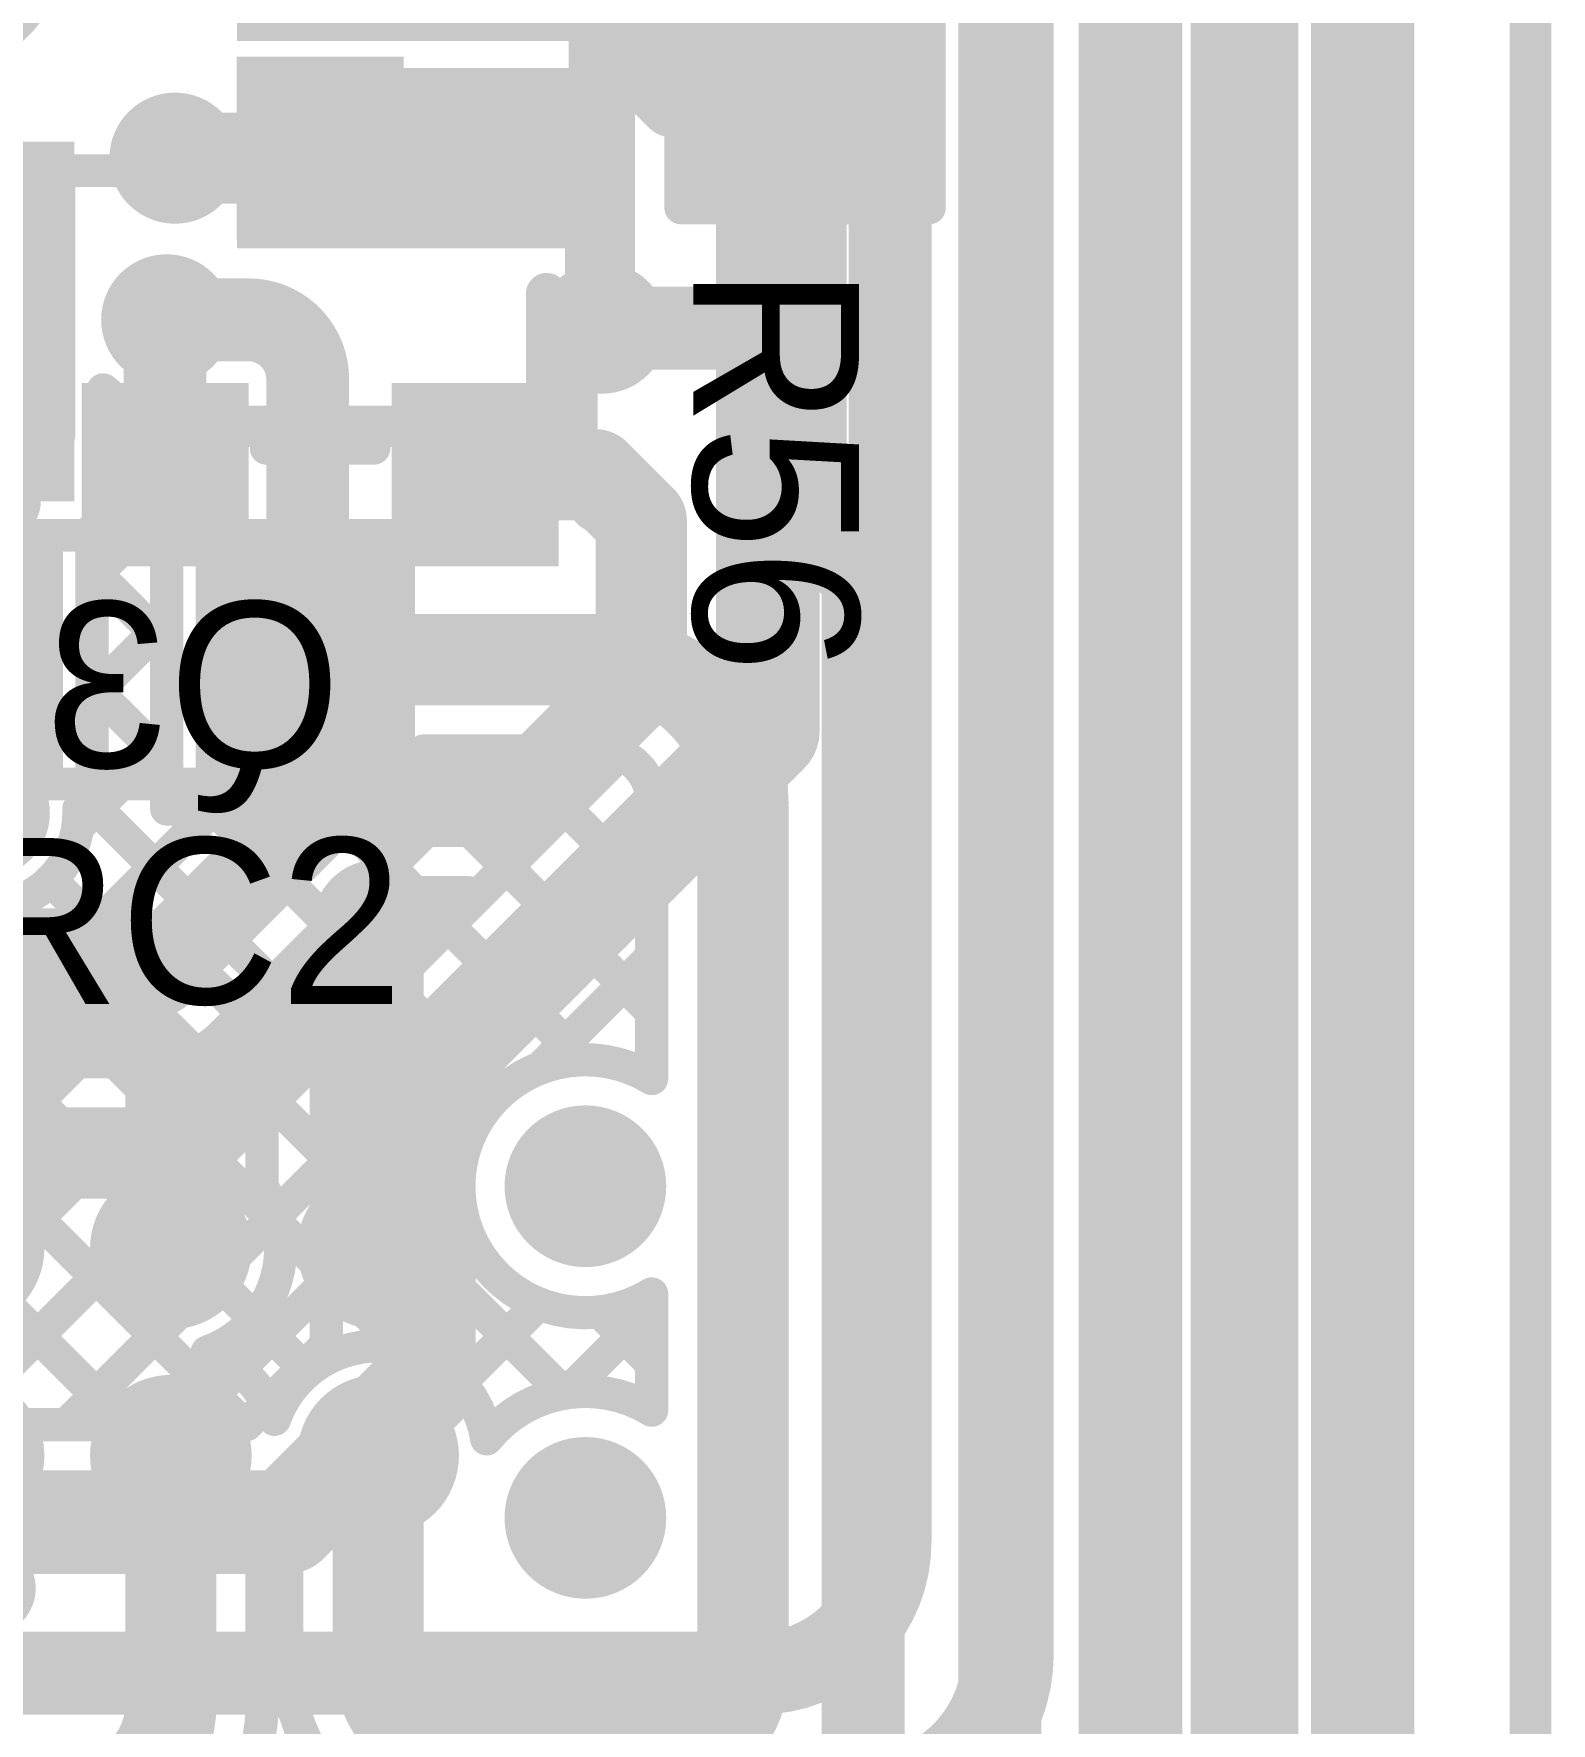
# Model space of a CAD drawing. Header units: millimetres. Extents: x 3.06 to 5.82, y 1.29 to 3.84.
# Drawn here: x 5.4579 to 5.824, y 2.4805 to 2.888 of the extents above; entities that cross this region are included whole.
import ezdxf

# ---------------------------------------------------------------- set-up
doc = ezdxf.new("R2010")
doc.units = ezdxf.units.MM
doc.header["$MEASUREMENT"] = 0
for name, color, linetype in [('BottomLayer', 5, 'Continuous'), ('BottomOverlay', 54, 'Continuous'), ('BottomPaste', 16, 'Continuous'), ('BottomSolder', 6, 'Continuous'), ('Mechanical13', 56, 'Continuous'), ('MultiLayer', 9, 'Continuous'), ('PadHoleLayer', 156, 'Continuous'), ('TopLayer', 1, 'Continuous'), ('TopOverlay', 2, 'Continuous'), ('TopPaste', 8, 'Continuous'), ('TopSolder', 216, 'Continuous'), ('ViaHoleLayer', 16, 'Continuous')]:
    doc.layers.add(name, color=color, linetype=linetype)

# ---------------------------------------------------------------- blocks, each defined once
blk = doc.blocks.new('SOT_23_B_6')
at = {"layer": 'BottomLayer'}
for points in [[(-0.05354, 0.02126), (-0.02126, 0.02126), (-0.05354, 0.05748), (-0.02126, 0.05748)], [(0.02126, 0.02126), (0.05354, 0.02126), (0.02126, 0.05748), (0.05354, 0.05748)], [(-0.01614, -0.05748), (0.01614, -0.05748), (-0.01614, -0.02126), (0.01614, -0.02126)]]:
    blk.add_solid(points, dxfattribs=at)
at = {"layer": 'BottomOverlay'}
for points, const_width in [([(-0.06439, 0.045, 1), (-0.07161, 0.045, 1)], 0.01), ([(-0.07411, 0.045, 1), (-0.06911, 0.045, 1)], 0.005), ([(-0.06689, 0.045, 1), (-0.06189, 0.045, 1)], 0.005), ([(-0.01497, 0.033, 1), (-0.01103, 0.033, 1)], 0.00394), ([(0.01103, 0.033, 1), (0.01497, 0.033, 1)], 0.00394), ([(-0.06497, 0.03, 1), (-0.06103, 0.03, 1)], 0.00394), ([(0.06103, 0.03, 1), (0.06497, 0.03, 1)], 0.00394), ([(-0.06497, -0.034, 1), (-0.06103, -0.034, 1)], 0.00394), ([(-0.06497, -0.034, 1), (-0.06103, -0.034, 1)], 0.00394), ([(-0.02597, -0.034, 1), (-0.02203, -0.034, 1)], 0.00394), ([(0.02203, -0.034, 1), (0.02597, -0.034, 1)], 0.00394), ([(0.06103, -0.034, 1), (0.06497, -0.034, 1)], 0.00394), ([(0.06103, -0.034, 1), (0.06497, -0.034, 1)], 0.00394)]:
    blk.add_lwpolyline(points, format="xyb", close=True, dxfattribs=dict(at, const_width=const_width))
at = {"layer": 'BottomOverlay', "const_width": 0.00787}
for points in [[(0.013, 0.033), (-0.013, 0.033)], [(-0.063, 0.03), (-0.063, -0.034)], [(0.063, 0.03), (0.063, -0.034)], [(-0.024, -0.034), (-0.063, -0.034)], [(0.063, -0.034), (0.024, -0.034)]]:
    blk.add_lwpolyline(points, dxfattribs=at)
at = {"layer": 'BottomPaste'}
for points in [[(-0.05354, 0.02126), (-0.02126, 0.02126), (-0.05354, 0.05748), (-0.02126, 0.05748)], [(0.02126, 0.02126), (0.05354, 0.02126), (0.02126, 0.05748), (0.05354, 0.05748)], [(-0.01614, -0.05748), (0.01614, -0.05748), (-0.01614, -0.02126), (0.01614, -0.02126)]]:
    blk.add_solid(points, dxfattribs=at)
at = {"layer": 'BottomSolder'}
for points in [[(-0.05754, 0.01726), (-0.01726, 0.01726), (-0.05754, 0.06148), (-0.01726, 0.06148)], [(0.01726, 0.01726), (0.05754, 0.01726), (0.01726, 0.06148), (0.05754, 0.06148)], [(-0.02014, -0.06148), (0.02014, -0.06148), (-0.02014, -0.01726), (0.02014, -0.01726)]]:
    blk.add_solid(points, dxfattribs=at)
blk = doc.blocks.new('SOT_23_B_67')
at = {"layer": 'BottomLayer'}
for points in [[(-0.05354, 0.02126), (-0.02126, 0.02126), (-0.05354, 0.05748), (-0.02126, 0.05748)], [(0.02126, 0.02126), (0.05354, 0.02126), (0.02126, 0.05748), (0.05354, 0.05748)], [(-0.01614, -0.05748), (0.01614, -0.05748), (-0.01614, -0.02126), (0.01614, -0.02126)]]:
    blk.add_solid(points, dxfattribs=at)
at = {"layer": 'BottomOverlay'}
for points, const_width in [([(-0.06439, 0.045, 1), (-0.07161, 0.045, 1)], 0.01), ([(-0.07411, 0.045, 1), (-0.06911, 0.045, 1)], 0.005), ([(-0.06689, 0.045, 1), (-0.06189, 0.045, 1)], 0.005), ([(-0.01497, 0.033, 1), (-0.01103, 0.033, 1)], 0.00394), ([(0.01103, 0.033, 1), (0.01497, 0.033, 1)], 0.00394), ([(-0.06497, 0.03, 1), (-0.06103, 0.03, 1)], 0.00394), ([(0.06103, 0.03, 1), (0.06497, 0.03, 1)], 0.00394), ([(-0.06497, -0.034, 1), (-0.06103, -0.034, 1)], 0.00394), ([(-0.06497, -0.034, 1), (-0.06103, -0.034, 1)], 0.00394), ([(-0.02597, -0.034, 1), (-0.02203, -0.034, 1)], 0.00394), ([(0.02203, -0.034, 1), (0.02597, -0.034, 1)], 0.00394), ([(0.06103, -0.034, 1), (0.06497, -0.034, 1)], 0.00394), ([(0.06103, -0.034, 1), (0.06497, -0.034, 1)], 0.00394)]:
    blk.add_lwpolyline(points, format="xyb", close=True, dxfattribs=dict(at, const_width=const_width))
at = {"layer": 'BottomOverlay', "const_width": 0.00787}
for points in [[(0.013, 0.033), (-0.013, 0.033)], [(-0.063, 0.03), (-0.063, -0.034)], [(0.063, 0.03), (0.063, -0.034)], [(-0.024, -0.034), (-0.063, -0.034)], [(0.063, -0.034), (0.024, -0.034)]]:
    blk.add_lwpolyline(points, dxfattribs=at)
at = {"layer": 'BottomPaste'}
for points in [[(-0.05354, 0.02126), (-0.02126, 0.02126), (-0.05354, 0.05748), (-0.02126, 0.05748)], [(0.02126, 0.02126), (0.05354, 0.02126), (0.02126, 0.05748), (0.05354, 0.05748)], [(-0.01614, -0.05748), (0.01614, -0.05748), (-0.01614, -0.02126), (0.01614, -0.02126)]]:
    blk.add_solid(points, dxfattribs=at)
at = {"layer": 'BottomSolder'}
for points in [[(-0.05754, 0.01726), (-0.01726, 0.01726), (-0.05754, 0.06148), (-0.01726, 0.06148)], [(0.01726, 0.01726), (0.05754, 0.01726), (0.01726, 0.06148), (0.05754, 0.06148)], [(-0.02014, -0.06148), (0.02014, -0.06148), (-0.02014, -0.01726), (0.02014, -0.01726)]]:
    blk.add_solid(points, dxfattribs=at)
blk = doc.blocks.new('ESP32_WROOM_32__16MB__68')
at = {"layer": 'TopLayer'}
for points in [[(0.29528, -0.32303), (0.37402, -0.32303), (0.29528, -0.2876), (0.37402, -0.2876)], [(0.24803, -0.38406), (0.24803, -0.30531), (0.2126, -0.38406), (0.2126, -0.30531)]]:
    blk.add_solid(points, dxfattribs=at)
at = {"layer": 'TopOverlay', "const_width": 0.01}
for points in [[(0.366, -0.37), (0.366, -0.338)], [(0.268, -0.37), (0.366, -0.37)]]:
    blk.add_lwpolyline(points, dxfattribs=at)
at = {"layer": 'TopOverlay', "const_width": 0.005}
for points in [[(0.3635, -0.338, 1), (0.3685, -0.338, 1)], [(0.2655, -0.37, 1), (0.2705, -0.37, 1)], [(0.3635, -0.37, 1), (0.3685, -0.37, 1)], [(0.3635, -0.37, 1), (0.3685, -0.37, 1)]]:
    blk.add_lwpolyline(points, format="xyb", close=True, dxfattribs=at)
at = {"layer": 'TopPaste'}
for points in [[(0.29528, -0.32303), (0.37402, -0.32303), (0.29528, -0.2876), (0.37402, -0.2876)], [(0.24803, -0.38406), (0.24803, -0.30531), (0.2126, -0.38406), (0.2126, -0.30531)]]:
    blk.add_solid(points, dxfattribs=at)
at = {"layer": 'TopSolder'}
for points in [[(0.29128, -0.27703), (0.37802, -0.27703), (0.29128, -0.2336), (0.37802, -0.2336)], [(0.29128, -0.32703), (0.37802, -0.32703), (0.29128, -0.2836), (0.37802, -0.2836)], [(0.25203, -0.38806), (0.25203, -0.30131), (0.2086, -0.38806), (0.2086, -0.30131)]]:
    blk.add_solid(points, dxfattribs=at)
blk = doc.blocks.new('RES_0805_70')
at = {"layer": 'TopLayer'}
for points in [[(-0.06, -0.025), (-0.02, -0.025), (-0.06, 0.025), (-0.02, 0.025)], [(0.02, -0.025), (0.06, -0.025), (0.02, 0.025), (0.06, 0.025)]]:
    blk.add_solid(points, dxfattribs=at)
at = {"layer": 'TopOverlay', "const_width": 0.00787}
for points in [[(-0.065, 0.03), (0.065, 0.03)], [(-0.065, -0.03), (-0.065, 0.03)], [(0.065, -0.03), (0.065, 0.03)], [(-0.065, -0.03), (0.065, -0.03)]]:
    blk.add_lwpolyline(points, dxfattribs=at)
at = {"layer": 'TopOverlay', "const_width": 0.00394}
for points in [[(-0.06697, 0.03, 1), (-0.06303, 0.03, 1)], [(-0.06697, 0.03, 1), (-0.06303, 0.03, 1)], [(0.06303, 0.03, 1), (0.06697, 0.03, 1)], [(0.06303, 0.03, 1), (0.06697, 0.03, 1)], [(-0.06697, -0.03, 1), (-0.06303, -0.03, 1)], [(-0.06697, -0.03, 1), (-0.06303, -0.03, 1)], [(0.06303, -0.03, 1), (0.06697, -0.03, 1)], [(0.06303, -0.03, 1), (0.06697, -0.03, 1)]]:
    blk.add_lwpolyline(points, format="xyb", close=True, dxfattribs=at)
at = {"layer": 'TopPaste'}
for points in [[(-0.06, -0.025), (-0.02, -0.025), (-0.06, 0.025), (-0.02, 0.025)], [(0.02, -0.025), (0.06, -0.025), (0.02, 0.025), (0.06, 0.025)]]:
    blk.add_solid(points, dxfattribs=at)
at = {"layer": 'TopSolder'}
for points in [[(-0.064, -0.029), (-0.016, -0.029), (-0.064, 0.029), (-0.016, 0.029)], [(0.016, -0.029), (0.064, -0.029), (0.016, 0.029), (0.064, 0.029)]]:
    blk.add_solid(points, dxfattribs=at)
blk = doc.blocks.new('RES_0805_71')
at = {"layer": 'TopLayer'}
for points in [[(-0.06, -0.025), (-0.02, -0.025), (-0.06, 0.025), (-0.02, 0.025)], [(0.02, -0.025), (0.06, -0.025), (0.02, 0.025), (0.06, 0.025)]]:
    blk.add_solid(points, dxfattribs=at)
at = {"layer": 'TopOverlay', "const_width": 0.00787}
for points in [[(0.065, 0.03), (-0.065, 0.03)], [(-0.065, -0.03), (-0.065, 0.03)], [(0.065, -0.03), (0.065, 0.03)], [(0.065, -0.03), (-0.065, -0.03)]]:
    blk.add_lwpolyline(points, dxfattribs=at)
at = {"layer": 'TopOverlay', "const_width": 0.00394}
for points in [[(-0.06697, 0.03, 1), (-0.06303, 0.03, 1)], [(-0.06697, 0.03, 1), (-0.06303, 0.03, 1)], [(0.06303, 0.03, 1), (0.06697, 0.03, 1)], [(0.06303, 0.03, 1), (0.06697, 0.03, 1)], [(-0.06697, -0.03, 1), (-0.06303, -0.03, 1)], [(-0.06697, -0.03, 1), (-0.06303, -0.03, 1)], [(0.06303, -0.03, 1), (0.06697, -0.03, 1)], [(0.06303, -0.03, 1), (0.06697, -0.03, 1)]]:
    blk.add_lwpolyline(points, format="xyb", close=True, dxfattribs=at)
at = {"layer": 'TopPaste'}
for points in [[(-0.06, -0.025), (-0.02, -0.025), (-0.06, 0.025), (-0.02, 0.025)], [(0.02, -0.025), (0.06, -0.025), (0.02, 0.025), (0.06, 0.025)]]:
    blk.add_solid(points, dxfattribs=at)
at = {"layer": 'TopSolder'}
for points in [[(-0.064, -0.029), (-0.016, -0.029), (-0.064, 0.029), (-0.016, 0.029)], [(0.016, -0.029), (0.064, -0.029), (0.016, 0.029), (0.064, 0.029)]]:
    blk.add_solid(points, dxfattribs=at)
blk = doc.blocks.new('TC2030_IDC_100')
at = {"layer": 'BottomSolder', "const_width": 0.004}
for points in [[(0.098, 0.04, 1), (0.102, 0.04, 1)], [(-0.102, 0, 1), (-0.098, 0, 1)], [(0.098, -0.04, 1), (0.102, -0.04, 1)]]:
    blk.add_lwpolyline(points, format="xyb", close=True, dxfattribs=at)
at = {"layer": 'PadHoleLayer', "const_width": 0.01951}
for points in [[(0.09025, 0.04, 1), (0.10975, 0.04, 1)], [(-0.10975, 0, 1), (-0.09025, 0, 1)], [(0.09025, -0.04, 1), (0.10975, -0.04, 1)]]:
    blk.add_lwpolyline(points, format="xyb", close=True, dxfattribs=at)
at = {"layer": 'TopLayer', "const_width": 0.01549}
for points in [[(-0.05775, 0.025, 1), (-0.04225, 0.025, 1)], [(-0.00775, 0.025, 1), (0.00775, 0.025, 1)], [(0.04225, 0.025, 1), (0.05775, 0.025, 1)], [(-0.05775, -0.025, 1), (-0.04225, -0.025, 1)], [(-0.05775, -0.025, 1), (-0.04225, -0.025, 1)], [(-0.00775, -0.025, 1), (0.00775, -0.025, 1)], [(0.04225, -0.025, 1), (0.05775, -0.025, 1)]]:
    blk.add_lwpolyline(points, format="xyb", close=True, dxfattribs=at)
at = {"layer": 'TopOverlay'}
for points, const_width in [([(-0.0376, -0.057, 1), (-0.0504, -0.057, 1)], 0.01), ([(-0.0529, -0.057, 1), (-0.0479, -0.057, 1)], 0.005), ([(-0.0401, -0.057, 1), (-0.0351, -0.057, 1)], 0.005)]:
    blk.add_lwpolyline(points, format="xyb", close=True, dxfattribs=dict(at, const_width=const_width))
at = {"layer": 'TopPaste', "const_width": 0.01549}
for points in [[(-0.05775, 0.025, 1), (-0.04225, 0.025, 1)], [(-0.00775, 0.025, 1), (0.00775, 0.025, 1)], [(0.04225, 0.025, 1), (0.05775, 0.025, 1)], [(-0.05775, -0.025, 1), (-0.04225, -0.025, 1)], [(-0.05775, -0.025, 1), (-0.04225, -0.025, 1)], [(-0.00775, -0.025, 1), (0.00775, -0.025, 1)], [(0.04225, -0.025, 1), (0.05775, -0.025, 1)]]:
    blk.add_lwpolyline(points, format="xyb", close=True, dxfattribs=at)
at = {"layer": 'TopSolder'}
for points, const_width in [([(-0.05975, 0.025, 1), (-0.04025, 0.025, 1)], 0.01949), ([(-0.00975, 0.025, 1), (0.00975, 0.025, 1)], 0.01949), ([(0.04025, 0.025, 1), (0.05975, 0.025, 1)], 0.01949), ([(0.098, 0.04, 1), (0.102, 0.04, 1)], 0.004), ([(-0.102, 0, 1), (-0.098, 0, 1)], 0.004), ([(-0.05975, -0.025, 1), (-0.04025, -0.025, 1)], 0.01949), ([(-0.05975, -0.025, 1), (-0.04025, -0.025, 1)], 0.01949), ([(-0.00975, -0.025, 1), (0.00975, -0.025, 1)], 0.01949), ([(0.04025, -0.025, 1), (0.05975, -0.025, 1)], 0.01949), ([(0.098, -0.04, 1), (0.102, -0.04, 1)], 0.004)]:
    blk.add_lwpolyline(points, format="xyb", close=True, dxfattribs=dict(at, const_width=const_width))

msp = doc.modelspace()

# ---------------------------------------------------------------- linework, layer by layer
at = {"layer": 'BottomLayer'}
for points, const_width in [([(5.781, 1.775), (5.781, 3.438)], 0.02), ([(5.753, 1.864), (5.753, 3.37505)], 0.02), ([(5.693, 2.49742), (5.693, 3.31)], 0.022), ([(5.6645, 2.52422), (5.6645, 3.29776)], 0.02), ([(5.724, 1.8746), (5.724, 3.259)], 0.022), ([(5.635, 2.71972), (5.635, 2.951)], 0.025), ([(5.595, 2.817), (5.595, 2.921)], 0.016), ([(5.492, 2.858), (5.52463, 2.858)], 0.022), ([(5.4896, 2.78163), (5.4896, 2.819)], 0.02), ([(5.4896, 2.819), (5.49, 2.819)], 0.02), ([(5.5644, 2.78163), (5.59337, 2.78163)], 0.022), ([(5.59337, 2.78163), (5.6045, 2.7705)], 0.022), ([(5.6045, 2.73235), (5.6045, 2.7705)], 0.022), ([(5.57496, 2.70281), (5.6045, 2.73235)], 0.022), ([(5.55199, 2.63671), (5.635, 2.71972)], 0.025), ([(5.48784, 2.662), (5.52865, 2.70281)], 0.022), ([(5.52865, 2.70281), (5.57496, 2.70281)], 0.022), ([(5.50344, 2.64648), (5.53776, 2.68081)], 0.008), ([(5.541, 2.67), (5.541, 2.673)], 0.022), ([(5.53539, 2.65335), (5.56286, 2.68081)], 0.008), ([(5.53776, 2.68081), (5.56286, 2.68081)], 0.008), ([(5.54991, 2.68081), (5.55639, 2.67434)], 0.008), ([(5.489, 2.618), (5.541, 2.67)], 0.022), ([(5.5297, 2.67274), (5.54224, 2.6602)], 0.008), ([(5.389, 2.662), (5.48784, 2.662)], 0.022), ([(5.51555, 2.6586), (5.52978, 2.64438)], 0.008), ([(5.4375, 2.5525), (5.53001, 2.64501)], 0.008), ([(5.55199, 2.59384), (5.55199, 2.63671)], 0.025), ([(5.42096, 2.56425), (5.50134, 2.64463)], 0.008), ([(5.50129, 2.64459), (5.52849, 2.61738)], 0.008), ([(5.39316, 2.63957), (5.48023, 2.5525)], 0.008), ([(5.39503, 2.64), (5.48784, 2.64)], 0.008), ([(5.41596, 2.58754), (5.46843, 2.64)], 0.008), ([(5.42102, 2.64), (5.50852, 2.5525)], 0.008), ([(5.4493, 2.64), (5.52303, 2.56627)], 0.008), ([(5.47759, 2.64), (5.5285, 2.58909)], 0.008), ([(5.52849, 2.59384), (5.52849, 2.63671)], 0.008), ([(4.995, 2.618), (5.489, 2.618)], 0.022), ([(5.46578, 2.5525), (5.52849, 2.61521)], 0.008), ([(5.55199, 2.59384), (5.552, 2.59383)], 0.025), ([(5.552, 2.562), (5.552, 2.59383)], 0.025), ([(5.5285, 2.57173), (5.5285, 2.59323)], 0.008), ([(5.49407, 2.5525), (5.5285, 2.58693)], 0.008), ([(5.50927, 2.5525), (5.5285, 2.57173)], 0.008), ([(5.519, 2.529), (5.552, 2.562)], 0.025), ([(5.41599, 2.5525), (5.50927, 2.5525)], 0.008), ([(5.388, 2.529), (5.519, 2.529)], 0.025), ([(5.34637, 2.49255), (5.63283, 2.49255)], 0.02)]:
    msp.add_lwpolyline(points, dxfattribs=dict(at, const_width=const_width))
for points, const_width in [([(5.48609, 2.858, 1), (5.49791, 2.858, 1)], 0.01181), ([(5.5215, 2.86037, 1), (5.5325, 2.86037, 1)], 0.011), ([(5.4865, 2.858, 1), (5.4975, 2.858, 1)], 0.011), ([(5.51913, 2.858, 1), (5.53013, 2.858, 1)], 0.011), ([(5.51913, 2.858, 1), (5.53013, 2.858, 1)], 0.011), ([(5.48409, 2.819, 1), (5.49591, 2.819, 1)], 0.01181), ([(5.4846, 2.819, 1), (5.4946, 2.819, 1)], 0.01), ([(5.4846, 2.819, 1), (5.4946, 2.819, 1)], 0.01), ([(5.485, 2.819, 1), (5.495, 2.819, 1)], 0.01), ([(5.58909, 2.817, 1), (5.60091, 2.817, 1)], 0.01181), ([(5.591, 2.817, 1), (5.599, 2.817, 1)], 0.008), ([(5.4846, 2.78163, 1), (5.4946, 2.78163, 1)], 0.01), ([(5.5589, 2.78163, 1), (5.5699, 2.78163, 1)], 0.011), ([(5.5594, 2.78163, 1), (5.5694, 2.78163, 1)], 0.01), ([(5.58787, 2.78163, 1), (5.59887, 2.78163, 1)], 0.011), ([(5.58787, 2.78163, 1), (5.59887, 2.78163, 1)], 0.011), ([(5.554, 2.77623, 1), (5.564, 2.77623, 1)], 0.01), ([(5.599, 2.7705, 1), (5.61, 2.7705, 1)], 0.011), ([(5.599, 2.7705, 1), (5.61, 2.7705, 1)], 0.011), ([(5.599, 2.73235, 1), (5.61, 2.73235, 1)], 0.011), ([(5.599, 2.73235, 1), (5.61, 2.73235, 1)], 0.011), ([(5.62875, 2.71972, 1), (5.64125, 2.71972, 1)], 0.0125), ([(5.62875, 2.71972, 1), (5.64125, 2.71972, 1)], 0.0125), ([(5.52315, 2.70281, 1), (5.53415, 2.70281, 1)], 0.011), ([(5.52315, 2.70281, 1), (5.53415, 2.70281, 1)], 0.011), ([(5.56946, 2.70281, 1), (5.58046, 2.70281, 1)], 0.011), ([(5.56946, 2.70281, 1), (5.58046, 2.70281, 1)], 0.011), ([(5.53509, 2.673, 1), (5.54691, 2.673, 1)], 0.01181), ([(5.5355, 2.673, 1), (5.5465, 2.673, 1)], 0.011), ([(5.53576, 2.68081, 1), (5.53976, 2.68081, 1)], 0.004), ([(5.53576, 2.68081, 1), (5.53976, 2.68081, 1)], 0.004), ([(5.54791, 2.68081, 1), (5.55191, 2.68081, 1)], 0.004), ([(5.56086, 2.68081, 1), (5.56486, 2.68081, 1)], 0.004), ([(5.56086, 2.68081, 1), (5.56486, 2.68081, 1)], 0.004), ([(5.5355, 2.67, 1), (5.5465, 2.67, 1)], 0.011), ([(5.5355, 2.67, 1), (5.5465, 2.67, 1)], 0.011), ([(5.55439, 2.67434, 1), (5.55839, 2.67434, 1)], 0.004), ([(5.5277, 2.67274, 1), (5.5317, 2.67274, 1)], 0.004), ([(5.48234, 2.662, 1), (5.49334, 2.662, 1)], 0.011), ([(5.48234, 2.662, 1), (5.49334, 2.662, 1)], 0.011), ([(5.51355, 2.6586, 1), (5.51755, 2.6586, 1)], 0.004), ([(5.54024, 2.6602, 1), (5.54424, 2.6602, 1)], 0.004), ([(5.53338, 2.65333, 1), (5.53738, 2.65333, 1)], 0.004), ([(5.53339, 2.65335, 1), (5.53739, 2.65335, 1)], 0.004), ([(5.53339, 2.65335, 1), (5.53739, 2.65335, 1)], 0.004), ([(5.5014, 2.64644, 1), (5.5054, 2.64644, 1)], 0.004), ([(5.50144, 2.64648, 1), (5.50544, 2.64648, 1)], 0.004), ([(5.50144, 2.64648, 1), (5.50544, 2.64648, 1)], 0.004), ([(5.52801, 2.64501, 1), (5.53201, 2.64501, 1)], 0.004), ([(5.54574, 2.63671, 1), (5.55824, 2.63671, 1)], 0.0125), ([(5.54574, 2.63671, 1), (5.55824, 2.63671, 1)], 0.0125), ([(5.49929, 2.64459, 1), (5.50329, 2.64459, 1)], 0.004), ([(5.49934, 2.64463, 1), (5.50334, 2.64463, 1)], 0.004), ([(5.52778, 2.64438, 1), (5.53178, 2.64438, 1)], 0.004), ([(5.46643, 2.64, 1), (5.47043, 2.64, 1)], 0.004), ([(5.47559, 2.64, 1), (5.47959, 2.64, 1)], 0.004), ([(5.48584, 2.64, 1), (5.48984, 2.64, 1)], 0.004), ([(5.48584, 2.64, 1), (5.48984, 2.64, 1)], 0.004), ([(5.48584, 2.64, 1), (5.48984, 2.64, 1)], 0.004), ([(5.52649, 2.63671, 1), (5.53049, 2.63671, 1)], 0.004), ([(5.52649, 2.63671, 1), (5.53049, 2.63671, 1)], 0.004), ([(5.52649, 2.63671, 1), (5.53049, 2.63671, 1)], 0.004), ([(5.4835, 2.618, 1), (5.4945, 2.618, 1)], 0.011), ([(5.4835, 2.618, 1), (5.4945, 2.618, 1)], 0.011), ([(5.52649, 2.61738, 1), (5.53049, 2.61738, 1)], 0.004), ([(5.52649, 2.61521, 1), (5.53049, 2.61521, 1)], 0.004), ([(5.54574, 2.59384, 1), (5.55824, 2.59384, 1)], 0.0125), ([(5.54574, 2.59384, 1), (5.55824, 2.59384, 1)], 0.0125), ([(5.54575, 2.59383, 1), (5.55825, 2.59383, 1)], 0.0125), ([(5.54575, 2.59383, 1), (5.55825, 2.59383, 1)], 0.0125), ([(5.52649, 2.59384, 1), (5.53049, 2.59384, 1)], 0.004), ([(5.5265, 2.59323, 1), (5.5305, 2.59323, 1)], 0.004), ([(5.5265, 2.58909, 1), (5.5305, 2.58909, 1)], 0.004), ([(5.5265, 2.58693, 1), (5.5305, 2.58693, 1)], 0.004), ([(5.5265, 2.57173, 1), (5.5305, 2.57173, 1)], 0.004), ([(5.5265, 2.57173, 1), (5.5305, 2.57173, 1)], 0.004), ([(5.54575, 2.562, 1), (5.55825, 2.562, 1)], 0.0125), ([(5.54575, 2.562, 1), (5.55825, 2.562, 1)], 0.0125), ([(5.52103, 2.56627, 1), (5.52503, 2.56627, 1)], 0.004), ([(5.46378, 2.5525, 1), (5.46778, 2.5525, 1)], 0.004), ([(5.47823, 2.5525, 1), (5.48223, 2.5525, 1)], 0.004), ([(5.49207, 2.5525, 1), (5.49607, 2.5525, 1)], 0.004), ([(5.50652, 2.5525, 1), (5.51052, 2.5525, 1)], 0.004), ([(5.50727, 2.5525, 1), (5.51127, 2.5525, 1)], 0.004), ([(5.50727, 2.5525, 1), (5.51127, 2.5525, 1)], 0.004), ([(5.51275, 2.529, 1), (5.52525, 2.529, 1)], 0.0125), ([(5.51275, 2.529, 1), (5.52525, 2.529, 1)], 0.0125), ([(5.6595, 2.52422, 1), (5.6695, 2.52422, 1)], 0.01), ([(5.6595, 2.52422, 1), (5.6695, 2.52422, 1)], 0.01), ([(5.6875, 2.49742, 1), (5.6985, 2.49742, 1)], 0.011), ([(5.6875, 2.49742, 1), (5.6985, 2.49742, 1)], 0.011), ([(5.62783, 2.49255, 1), (5.63783, 2.49255, 1)], 0.01), ([(5.62783, 2.49255, 1), (5.63783, 2.49255, 1)], 0.01)]:
    msp.add_lwpolyline(points, format="xyb", close=True, dxfattribs=dict(at, const_width=const_width))
for points, const_width in [([(5.527, 2.86037, -0.414214), (5.52463, 2.858)], 0.022), ([(5.559, 2.77623, -0.414214), (5.5644, 2.78163)], 0.02), ([(5.52849, 2.63671, -0.199188), (5.53539, 2.65335)], 0.008), ([(5.52849, 2.63671, -0.198912), (5.53538, 2.65333)], 0.008), ([(5.50344, 2.64648, -0.199566), (5.48784, 2.64)], 0.008), ([(5.5034, 2.64644, -0.198912), (5.48784, 2.64)], 0.008), ([(5.6645, 2.52422, -0.414214), (5.63283, 2.49255)], 0.02), ([(5.693, 2.49742, -0.414214), (5.65758, 2.462)], 0.022)]:
    msp.add_lwpolyline(points, format="xyb", dxfattribs=dict(at, const_width=const_width))
at = {"layer": 'BottomSolder', "const_width": 0.01581}
for points in [[(5.48409, 2.858, 1), (5.49991, 2.858, 1)], [(5.48209, 2.819, 1), (5.49791, 2.819, 1)], [(5.58709, 2.817, 1), (5.60291, 2.817, 1)], [(5.43809, 2.7, 1), (5.45391, 2.7, 1)], [(5.53309, 2.673, 1), (5.54891, 2.673, 1)]]:
    msp.add_lwpolyline(points, format="xyb", close=True, dxfattribs=at)
at = {"layer": 'Mechanical13', "const_width": 0.01}
msp.add_lwpolyline([(5.81898, 1.29131), (5.81898, 3.811)], dxfattribs=at)
at = {"layer": 'MultiLayer', "const_width": 0.01181}
for points in [[(5.48609, 2.858, 1), (5.49791, 2.858, 1)], [(5.48409, 2.819, 1), (5.49591, 2.819, 1)], [(5.58909, 2.817, 1), (5.60091, 2.817, 1)], [(5.53509, 2.673, 1), (5.54691, 2.673, 1)]]:
    msp.add_lwpolyline(points, format="xyb", close=True, dxfattribs=at)
at = {"layer": 'TopLayer'}
for points, const_width in [([(5.776, 1.81727), (5.776, 3.43268)], 0.02), ([(5.747, 1.848), (5.747, 3.134)], 0.02), ([(5.72, 2.02418), (5.72, 3.08151)], 0.02), ([(5.691, 2.096), (5.691, 2.9751)], 0.02), ([(5.604, 2.879), (5.604, 2.9)], 0.016), ([(5.604, 2.879), (5.612, 2.871)], 0.016), ([(5.626, 2.871), (5.626, 2.88)], 0.012), ([(5.612, 2.871), (5.626, 2.871)], 0.016), ([(5.644, 2.83894), (5.644, 2.871)], 0.02), ([(5.626, 2.871), (5.644, 2.871)], 0.008), ([(5.545, 2.86), (5.547, 2.858)], 0.02), ([(5.492, 2.858), (5.547, 2.858)], 0.022), ([(5.547, 2.858), (5.55029, 2.858)], 0.022), ([(5.547, 2.858), (5.552, 2.853)], 0.02), ([(5.644, 2.771), (5.644, 2.83894)], 0.02), ([(5.49, 2.819), (5.50976, 2.819)], 0.02), ([(5.595, 2.817), (5.62206, 2.817)], 0.02), ([(5.524, 2.739), (5.524, 2.80476)], 0.02), ([(5.47468, 2.76826), (5.47468, 2.8021)], 0.008), ([(5.47468, 2.78767), (5.484, 2.79699)], 0.008), ([(5.49108, 2.79621), (5.503, 2.78429)], 0.008), ([(5.49891, 2.798), (5.503, 2.798)], 0.008), ([(5.503, 2.773), (5.503, 2.798)], 0.008), ([(5.472, 2.75671), (5.503, 2.78771)], 0.008), ([(5.47468, 2.78433), (5.49, 2.76901)], 0.008), ([(5.644, 2.771), (5.658, 2.757)], 0.02), ([(5.49, 2.773), (5.503, 2.773)], 0.008), ([(5.49, 2.701), (5.49, 2.773)], 0.008), ([(5.472, 2.701), (5.472, 2.76826)], 0.008), ([(5.658, 2.138), (5.658, 2.757)], 0.02), ([(5.472, 2.75872), (5.49, 2.74072)], 0.008), ([(5.472, 2.72842), (5.49, 2.74642)], 0.008), ([(5.521, 2.737), (5.59486, 2.737)], 0.022), ([(5.472, 2.73044), (5.49, 2.71244)], 0.008), ([(5.46857, 2.69671), (5.49, 2.71814)], 0.008), ([(5.5083, 2.65159), (5.57171, 2.715)], 0.008), ([(5.552, 2.715), (5.59486, 2.715)], 0.008), ([(5.552, 2.701), (5.552, 2.715)], 0.008), ([(5.57229, 2.715), (5.607, 2.68029)], 0.008), ([(5.513, 2.628), (5.5992, 2.7142)], 0.008), ([(5.552, 2.70701), (5.607, 2.65201)], 0.008), ([(5.629, 2.49235), (5.629, 2.70286)], 0.022), ([(5.472, 2.70216), (5.56069, 2.61347)], 0.008), ([(5.607, 2.63598), (5.607, 2.70286)], 0.008), ([(5.46879, 2.701), (5.472, 2.701)], 0.008), ([(5.47314, 2.673), (5.50114, 2.701)], 0.008), ([(5.49, 2.701), (5.552, 2.701)], 0.008), ([(5.49427, 2.66584), (5.52943, 2.701)], 0.008), ([(5.50144, 2.701), (5.57016, 2.63228)], 0.008), ([(5.52972, 2.701), (5.59023, 2.6405)], 0.008), ([(5.51626, 2.60298), (5.607, 2.69372)], 0.008), ([(5.46207, 2.68381), (5.47287, 2.673)], 0.008), ([(5.541, 2.595), (5.541, 2.673)], 0.022), ([(5.45111, 2.673), (5.478, 2.673)], 0.008), ([(5.4936, 2.66652), (5.50652, 2.6536)], 0.008), ([(5.58003, 2.63847), (5.607, 2.66543)], 0.008), ([(5.442, 2.651), (5.478, 2.651)], 0.022), ([(5.478, 2.651), (5.491, 2.638)], 0.022), ([(5.491, 2.595), (5.491, 2.638)], 0.022), ([(5.513, 2.60976), (5.513, 2.638)], 0.008), ([(5.513, 2.63287), (5.58581, 2.56006)], 0.008), ([(5.50738, 2.56582), (5.56253, 2.62097)], 0.008), ([(5.51687, 2.60072), (5.54672, 2.57087)], 0.008), ([(5.54134, 2.57149), (5.56459, 2.59474)], 0.008), ([(5.607, 2.55598), (5.607, 2.58402)], 0.008), ([(5.56077, 2.56264), (5.57977, 2.58163)], 0.008), ([(5.58661, 2.56019), (5.607, 2.58058)], 0.008), ([(5.51131, 2.57799), (5.52399, 2.56531)], 0.008), ([(5.59447, 2.57969), (5.607, 2.56716)], 0.008), ([(5.491, 2.48494), (5.491, 2.545)], 0.022), ([(5.541, 2.49594), (5.541, 2.545)], 0.022), ([(5.513, 2.48494), (5.513, 2.53024)], 0.008), ([(5.519, 2.49594), (5.519, 2.53024)], 0.008), ([(5.513, 2.51487), (5.519, 2.52087)], 0.008), ([(5.513, 2.51973), (5.519, 2.51373)], 0.008), ([(5.513, 2.48658), (5.51912, 2.4927)], 0.008), ([(5.513, 2.49145), (5.52068, 2.48377)], 0.008), ([(5.56394, 2.473), (5.60965, 2.473)], 0.022)]:
    msp.add_lwpolyline(points, dxfattribs=dict(at, const_width=const_width))
for points, const_width in [([(5.457, 2.915, -0.414214), (5.429, 2.887)], 0.022), ([(5.644, 2.83894, -0.414214), (5.62206, 2.817)], 0.02), ([(5.50976, 2.819, -0.414214), (5.524, 2.80476)], 0.02), ([(5.49891, 2.798, -0.292351), (5.47468, 2.8021)], 0.008), ([(5.59486, 2.737, -0.414214), (5.629, 2.70286)], 0.022), ([(5.59486, 2.715, -0.414214), (5.607, 2.70286)], 0.008), ([(5.46881, 2.7, -0.40263), (5.44691, 2.67721)], 0.008), ([(5.478, 2.673, -0.198912), (5.49356, 2.66656)], 0.008), ([(5.478, 2.673, -0.199566), (5.4936, 2.66652)], 0.008), ([(5.50652, 2.6536, -0.199566), (5.513, 2.638)], 0.008), ([(5.50656, 2.65356, -0.198912), (5.513, 2.638)], 0.008), ([(5.607, 2.58402, -1.790445), (5.607, 2.63598)], 0.008), ([(5.513, 2.60976, -0.148812), (5.51749, 2.595)], 0.008), ([(5.51749, 2.595, -0.318554), (5.49977, 2.57)], 0.008), ([(5.49977, 2.57, -0.22791), (5.516, 2.55377)], 0.008), ([(5.516, 2.55377, -0.780313), (5.56718, 2.54906)], 0.008), ([(5.56718, 2.54906, -0.378697), (5.607, 2.55598)], 0.008), ([(5.516, 2.53623, -0.063505), (5.513, 2.53024)], 0.008), ([(5.519, 2.53024, -0.063505), (5.516, 2.53623)], 0.008), ([(5.56394, 2.473, -0.414214), (5.541, 2.49594)], 0.022), ([(5.629, 2.49235, -0.414214), (5.60965, 2.473)], 0.022), ([(5.56394, 2.451, -0.414214), (5.519, 2.49594)], 0.008), ([(5.491, 2.48494, -0.414214), (5.46806, 2.462)], 0.022), ([(5.513, 2.48494, -0.414214), (5.46806, 2.44)], 0.008)]:
    msp.add_lwpolyline(points, format="xyb", dxfattribs=dict(at, const_width=const_width))
for points, const_width in [([(5.6, 2.879, 1), (5.608, 2.879, 1)], 0.008), ([(5.6, 2.879, 1), (5.608, 2.879, 1)], 0.008), ([(5.623, 2.88, 1), (5.629, 2.88, 1)], 0.006), ([(5.608, 2.871, 1), (5.616, 2.871, 1)], 0.008), ([(5.608, 2.871, 1), (5.616, 2.871, 1)], 0.008), ([(5.622, 2.871, 1), (5.63, 2.871, 1)], 0.008), ([(5.639, 2.871, 1), (5.649, 2.871, 1)], 0.01), ([(5.623, 2.871, 1), (5.629, 2.871, 1)], 0.006), ([(5.624, 2.871, 1), (5.628, 2.871, 1)], 0.004), ([(5.642, 2.871, 1), (5.646, 2.871, 1)], 0.004), ([(5.48609, 2.858, 1), (5.49791, 2.858, 1)], 0.01181), ([(5.54, 2.86, 1), (5.55, 2.86, 1)], 0.01), ([(5.4865, 2.858, 1), (5.4975, 2.858, 1)], 0.011), ([(5.5415, 2.858, 1), (5.5525, 2.858, 1)], 0.011), ([(5.5415, 2.858, 1), (5.5525, 2.858, 1)], 0.011), ([(5.542, 2.858, 1), (5.552, 2.858, 1)], 0.01), ([(5.542, 2.858, 1), (5.552, 2.858, 1)], 0.01), ([(5.54479, 2.858, 1), (5.55579, 2.858, 1)], 0.011), ([(5.547, 2.853, 1), (5.557, 2.853, 1)], 0.01), ([(5.639, 2.83894, 1), (5.649, 2.83894, 1)], 0.01), ([(5.639, 2.83894, 1), (5.649, 2.83894, 1)], 0.01), ([(5.639, 2.83894, 1), (5.649, 2.83894, 1)], 0.01), ([(5.48409, 2.819, 1), (5.49591, 2.819, 1)], 0.01181), ([(5.485, 2.819, 1), (5.495, 2.819, 1)], 0.01), ([(5.50476, 2.819, 1), (5.51476, 2.819, 1)], 0.01), ([(5.50476, 2.819, 1), (5.51476, 2.819, 1)], 0.01), ([(5.58909, 2.817, 1), (5.60091, 2.817, 1)], 0.01181), ([(5.59, 2.817, 1), (5.6, 2.817, 1)], 0.01), ([(5.61706, 2.817, 1), (5.62706, 2.817, 1)], 0.01), ([(5.61706, 2.817, 1), (5.62706, 2.817, 1)], 0.01), ([(5.519, 2.80476, 1), (5.529, 2.80476, 1)], 0.01), ([(5.519, 2.80476, 1), (5.529, 2.80476, 1)], 0.01), ([(5.47268, 2.8021, 1), (5.47668, 2.8021, 1)], 0.004), ([(5.47268, 2.8021, 1), (5.47668, 2.8021, 1)], 0.004), ([(5.482, 2.79699, 1), (5.486, 2.79699, 1)], 0.004), ([(5.48908, 2.79621, 1), (5.49308, 2.79621, 1)], 0.004), ([(5.49691, 2.798, 1), (5.50091, 2.798, 1)], 0.004), ([(5.49691, 2.798, 1), (5.50091, 2.798, 1)], 0.004), ([(5.501, 2.798, 1), (5.505, 2.798, 1)], 0.004), ([(5.501, 2.798, 1), (5.505, 2.798, 1)], 0.004), ([(5.47268, 2.78767, 1), (5.47668, 2.78767, 1)], 0.004), ([(5.501, 2.78771, 1), (5.505, 2.78771, 1)], 0.004), ([(5.47268, 2.78433, 1), (5.47668, 2.78433, 1)], 0.004), ([(5.501, 2.78429, 1), (5.505, 2.78429, 1)], 0.004), ([(5.639, 2.771, 1), (5.649, 2.771, 1)], 0.01), ([(5.639, 2.771, 1), (5.649, 2.771, 1)], 0.01), ([(5.488, 2.773, 1), (5.492, 2.773, 1)], 0.004), ([(5.488, 2.773, 1), (5.492, 2.773, 1)], 0.004), ([(5.501, 2.773, 1), (5.505, 2.773, 1)], 0.004), ([(5.501, 2.773, 1), (5.505, 2.773, 1)], 0.004), ([(5.47, 2.76826, 1), (5.474, 2.76826, 1)], 0.004), ([(5.47268, 2.76826, 1), (5.47668, 2.76826, 1)], 0.004), ([(5.488, 2.76901, 1), (5.492, 2.76901, 1)], 0.004), ([(5.653, 2.757, 1), (5.663, 2.757, 1)], 0.01), ([(5.653, 2.757, 1), (5.663, 2.757, 1)], 0.01), ([(5.47, 2.75872, 1), (5.474, 2.75872, 1)], 0.004), ([(5.47, 2.75671, 1), (5.474, 2.75671, 1)], 0.004), ([(5.488, 2.74642, 1), (5.492, 2.74642, 1)], 0.004), ([(5.5155, 2.737, 1), (5.5265, 2.737, 1)], 0.011), ([(5.519, 2.739, 1), (5.529, 2.739, 1)], 0.01), ([(5.58936, 2.737, 1), (5.60036, 2.737, 1)], 0.011), ([(5.58936, 2.737, 1), (5.60036, 2.737, 1)], 0.011), ([(5.488, 2.74072, 1), (5.492, 2.74072, 1)], 0.004), ([(5.47, 2.73044, 1), (5.474, 2.73044, 1)], 0.004), ([(5.47, 2.72842, 1), (5.474, 2.72842, 1)], 0.004), ([(5.488, 2.71814, 1), (5.492, 2.71814, 1)], 0.004), ([(5.55, 2.715, 1), (5.554, 2.715, 1)], 0.004), ([(5.55, 2.715, 1), (5.554, 2.715, 1)], 0.004), ([(5.56971, 2.715, 1), (5.57371, 2.715, 1)], 0.004), ([(5.57029, 2.715, 1), (5.57429, 2.715, 1)], 0.004), ([(5.59286, 2.715, 1), (5.59686, 2.715, 1)], 0.004), ([(5.59286, 2.715, 1), (5.59686, 2.715, 1)], 0.004), ([(5.488, 2.71244, 1), (5.492, 2.71244, 1)], 0.004), ([(5.5972, 2.7142, 1), (5.6012, 2.7142, 1)], 0.004), ([(5.55, 2.70701, 1), (5.554, 2.70701, 1)], 0.004), ([(5.6235, 2.70286, 1), (5.6345, 2.70286, 1)], 0.011), ([(5.6235, 2.70286, 1), (5.6345, 2.70286, 1)], 0.011), ([(5.47, 2.70216, 1), (5.474, 2.70216, 1)], 0.004), ([(5.605, 2.70286, 1), (5.609, 2.70286, 1)], 0.004), ([(5.605, 2.70286, 1), (5.609, 2.70286, 1)], 0.004), ([(5.46679, 2.701, 1), (5.47079, 2.701, 1)], 0.004), ([(5.46681, 2.7, 1), (5.47081, 2.7, 1)], 0.004), ([(5.47, 2.701, 1), (5.474, 2.701, 1)], 0.004), ([(5.47, 2.701, 1), (5.474, 2.701, 1)], 0.004), ([(5.488, 2.701, 1), (5.492, 2.701, 1)], 0.004), ([(5.488, 2.701, 1), (5.492, 2.701, 1)], 0.004), ([(5.49914, 2.701, 1), (5.50314, 2.701, 1)], 0.004), ([(5.49944, 2.701, 1), (5.50344, 2.701, 1)], 0.004), ([(5.52743, 2.701, 1), (5.53143, 2.701, 1)], 0.004), ([(5.52772, 2.701, 1), (5.53172, 2.701, 1)], 0.004), ([(5.55, 2.701, 1), (5.554, 2.701, 1)], 0.004), ([(5.55, 2.701, 1), (5.554, 2.701, 1)], 0.004), ([(5.46657, 2.69671, 1), (5.47057, 2.69671, 1)], 0.004), ([(5.605, 2.69372, 1), (5.609, 2.69372, 1)], 0.004), ([(5.46007, 2.68381, 1), (5.46407, 2.68381, 1)], 0.004), ([(5.53509, 2.673, 1), (5.54691, 2.673, 1)], 0.01181), ([(5.5355, 2.673, 1), (5.5465, 2.673, 1)], 0.011), ([(5.605, 2.68029, 1), (5.609, 2.68029, 1)], 0.004), ([(5.47087, 2.673, 1), (5.47487, 2.673, 1)], 0.004), ([(5.47114, 2.673, 1), (5.47514, 2.673, 1)], 0.004), ([(5.476, 2.673, 1), (5.48, 2.673, 1)], 0.004), ([(5.476, 2.673, 1), (5.48, 2.673, 1)], 0.004), ([(5.476, 2.673, 1), (5.48, 2.673, 1)], 0.004), ([(5.49156, 2.66656, 1), (5.49556, 2.66656, 1)], 0.004), ([(5.4916, 2.66652, 1), (5.4956, 2.66652, 1)], 0.004), ([(5.4916, 2.66652, 1), (5.4956, 2.66652, 1)], 0.004), ([(5.49227, 2.66584, 1), (5.49627, 2.66584, 1)], 0.004), ([(5.605, 2.66543, 1), (5.609, 2.66543, 1)], 0.004), ([(5.4725, 2.651, 1), (5.4835, 2.651, 1)], 0.011), ([(5.4725, 2.651, 1), (5.4835, 2.651, 1)], 0.011), ([(5.50452, 2.6536, 1), (5.50852, 2.6536, 1)], 0.004), ([(5.50452, 2.6536, 1), (5.50852, 2.6536, 1)], 0.004), ([(5.50456, 2.65356, 1), (5.50856, 2.65356, 1)], 0.004), ([(5.5063, 2.65159, 1), (5.5103, 2.65159, 1)], 0.004), ([(5.605, 2.65201, 1), (5.609, 2.65201, 1)], 0.004), ([(5.4855, 2.638, 1), (5.4965, 2.638, 1)], 0.011), ([(5.4855, 2.638, 1), (5.4965, 2.638, 1)], 0.011), ([(5.511, 2.638, 1), (5.515, 2.638, 1)], 0.004), ([(5.511, 2.638, 1), (5.515, 2.638, 1)], 0.004), ([(5.511, 2.638, 1), (5.515, 2.638, 1)], 0.004), ([(5.57803, 2.63847, 1), (5.58203, 2.63847, 1)], 0.004), ([(5.58823, 2.6405, 1), (5.59223, 2.6405, 1)], 0.004), ([(5.511, 2.63287, 1), (5.515, 2.63287, 1)], 0.004), ([(5.605, 2.63598, 1), (5.609, 2.63598, 1)], 0.004), ([(5.605, 2.63598, 1), (5.609, 2.63598, 1)], 0.004), ([(5.56816, 2.63228, 1), (5.57216, 2.63228, 1)], 0.004), ([(5.511, 2.628, 1), (5.515, 2.628, 1)], 0.004), ([(5.56053, 2.62097, 1), (5.56453, 2.62097, 1)], 0.004), ([(5.55869, 2.61347, 1), (5.56269, 2.61347, 1)], 0.004), ([(5.511, 2.60976, 1), (5.515, 2.60976, 1)], 0.004), ([(5.511, 2.60976, 1), (5.515, 2.60976, 1)], 0.004), ([(5.4855, 2.595, 1), (5.4965, 2.595, 1)], 0.011), ([(5.51426, 2.60298, 1), (5.51826, 2.60298, 1)], 0.004), ([(5.51487, 2.60072, 1), (5.51887, 2.60072, 1)], 0.004), ([(5.5355, 2.595, 1), (5.5465, 2.595, 1)], 0.011), ([(5.51549, 2.595, 1), (5.51949, 2.595, 1)], 0.004), ([(5.51549, 2.595, 1), (5.51949, 2.595, 1)], 0.004), ([(5.56259, 2.59474, 1), (5.56659, 2.59474, 1)], 0.004), ([(5.605, 2.58402, 1), (5.609, 2.58402, 1)], 0.004), ([(5.605, 2.58402, 1), (5.609, 2.58402, 1)], 0.004), ([(5.57777, 2.58163, 1), (5.58177, 2.58163, 1)], 0.004), ([(5.605, 2.58058, 1), (5.609, 2.58058, 1)], 0.004), ([(5.50931, 2.57799, 1), (5.51331, 2.57799, 1)], 0.004), ([(5.59247, 2.57969, 1), (5.59647, 2.57969, 1)], 0.004), ([(5.49777, 2.57, 1), (5.50177, 2.57, 1)], 0.004), ([(5.49777, 2.57, 1), (5.50177, 2.57, 1)], 0.004), ([(5.53934, 2.57149, 1), (5.54334, 2.57149, 1)], 0.004), ([(5.54472, 2.57087, 1), (5.54872, 2.57087, 1)], 0.004), ([(5.50538, 2.56582, 1), (5.50938, 2.56582, 1)], 0.004), ([(5.52199, 2.56531, 1), (5.52599, 2.56531, 1)], 0.004), ([(5.605, 2.56716, 1), (5.609, 2.56716, 1)], 0.004), ([(5.55877, 2.56264, 1), (5.56277, 2.56264, 1)], 0.004), ([(5.58381, 2.56006, 1), (5.58781, 2.56006, 1)], 0.004), ([(5.58461, 2.56019, 1), (5.58861, 2.56019, 1)], 0.004), ([(5.605, 2.55598, 1), (5.609, 2.55598, 1)], 0.004), ([(5.605, 2.55598, 1), (5.609, 2.55598, 1)], 0.004), ([(5.4855, 2.545, 1), (5.4965, 2.545, 1)], 0.011), ([(5.514, 2.55377, 1), (5.518, 2.55377, 1)], 0.004), ([(5.514, 2.55377, 1), (5.518, 2.55377, 1)], 0.004), ([(5.5355, 2.545, 1), (5.5465, 2.545, 1)], 0.011), ([(5.56518, 2.54906, 1), (5.56918, 2.54906, 1)], 0.004), ([(5.56518, 2.54906, 1), (5.56918, 2.54906, 1)], 0.004), ([(5.514, 2.53623, 1), (5.518, 2.53623, 1)], 0.004), ([(5.514, 2.53623, 1), (5.518, 2.53623, 1)], 0.004), ([(5.511, 2.53024, 1), (5.515, 2.53024, 1)], 0.004), ([(5.511, 2.53024, 1), (5.515, 2.53024, 1)], 0.004), ([(5.517, 2.53024, 1), (5.521, 2.53024, 1)], 0.004), ([(5.517, 2.53024, 1), (5.521, 2.53024, 1)], 0.004), ([(5.511, 2.51973, 1), (5.515, 2.51973, 1)], 0.004), ([(5.517, 2.52087, 1), (5.521, 2.52087, 1)], 0.004), ([(5.511, 2.51487, 1), (5.515, 2.51487, 1)], 0.004), ([(5.517, 2.51373, 1), (5.521, 2.51373, 1)], 0.004), ([(5.5355, 2.49594, 1), (5.5465, 2.49594, 1)], 0.011), ([(5.5355, 2.49594, 1), (5.5465, 2.49594, 1)], 0.011), ([(5.6235, 2.49235, 1), (5.6345, 2.49235, 1)], 0.011), ([(5.6235, 2.49235, 1), (5.6345, 2.49235, 1)], 0.011), ([(5.517, 2.49594, 1), (5.521, 2.49594, 1)], 0.004), ([(5.517, 2.49594, 1), (5.521, 2.49594, 1)], 0.004), ([(5.4855, 2.48494, 1), (5.4965, 2.48494, 1)], 0.011), ([(5.4855, 2.48494, 1), (5.4965, 2.48494, 1)], 0.011), ([(5.511, 2.49145, 1), (5.515, 2.49145, 1)], 0.004), ([(5.51712, 2.4927, 1), (5.52112, 2.4927, 1)], 0.004), ([(5.511, 2.48658, 1), (5.515, 2.48658, 1)], 0.004), ([(5.511, 2.48494, 1), (5.515, 2.48494, 1)], 0.004), ([(5.511, 2.48494, 1), (5.515, 2.48494, 1)], 0.004), ([(5.51868, 2.48377, 1), (5.52268, 2.48377, 1)], 0.004), ([(5.55844, 2.473, 1), (5.56944, 2.473, 1)], 0.011), ([(5.55844, 2.473, 1), (5.56944, 2.473, 1)], 0.011), ([(5.60415, 2.473, 1), (5.61515, 2.473, 1)], 0.011), ([(5.60415, 2.473, 1), (5.61515, 2.473, 1)], 0.011)]:
    msp.add_lwpolyline(points, format="xyb", close=True, dxfattribs=dict(at, const_width=const_width))
at = {"layer": 'TopSolder', "const_width": 0.01581}
for points in [[(5.48409, 2.858, 1), (5.49991, 2.858, 1)], [(5.48209, 2.819, 1), (5.49791, 2.819, 1)], [(5.58709, 2.817, 1), (5.60291, 2.817, 1)], [(5.43809, 2.7, 1), (5.45391, 2.7, 1)], [(5.53309, 2.673, 1), (5.54891, 2.673, 1)]]:
    msp.add_lwpolyline(points, format="xyb", close=True, dxfattribs=at)
at = {"layer": 'ViaHoleLayer', "const_width": 0.00787}
for points in [[(5.48806, 2.858, 1), (5.49594, 2.858, 1)], [(5.48606, 2.819, 1), (5.49394, 2.819, 1)], [(5.59106, 2.817, 1), (5.59894, 2.817, 1)], [(5.53706, 2.673, 1), (5.54494, 2.673, 1)]]:
    msp.add_lwpolyline(points, format="xyb", close=True, dxfattribs=at)

# ---------------------------------------------------------------- block references
for name, p, rotation in [('ESP32_WROOM_32__16MB__68', (5.21565, 3.16331), 360), ('RES_0805_71', (5.644, 2.911), 270), ('SOT_23_B_67', (5.383, 2.82), 180), ('SOT_23_B_6', (5.527, 2.821), 180), ('RES_0805_70', (5.481, 2.737), 360)]:
    msp.add_blockref(name, p, dxfattribs=dict(rotation=rotation))
msp.add_blockref('TC2030_IDC_100', (5.491, 2.57))

# ---------------------------------------------------------------- texts
at = {"layer": 'BottomOverlay', "text_generation_flag": 2}
msp.add_text('Q3', height=0.04, dxfattribs=at).set_placement((5.532, 2.711))
at = {"layer": 'TopOverlay'}
msp.add_text('R56', height=0.04, rotation=270, dxfattribs=at).set_placement((5.617, 2.832))
msp.add_text('RC2', height=0.04, dxfattribs=at).set_placement((5.44, 2.654))

doc.saveas('drawing.dxf')
